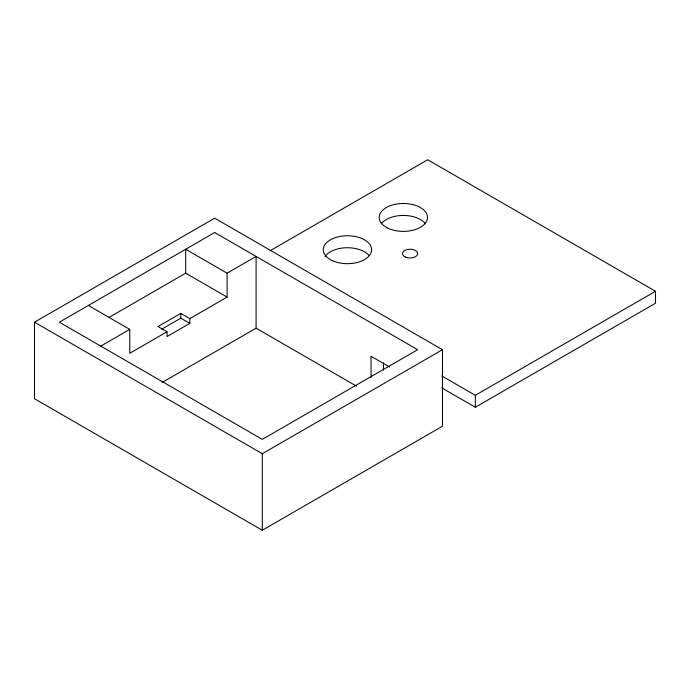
<?xml version="1.0" encoding="UTF-8"?>
<svg xmlns="http://www.w3.org/2000/svg" width="690" height="690" viewBox="0 0 690 690"><rect width="100%" height="100%" fill="white"/><g stroke="black" fill="none" stroke-linecap="round" stroke-linejoin="round"><path stroke-width="1.03" d="M34.5 322.196L214.676 218.178L442.48 349.701L442.48 426.222L262.304 530.248L34.5 398.725L34.5 322.196L262.304 453.718L442.48 349.701M108.735 317.598L185.679 273.18L227.096 297.088L227.096 273.18L185.679 249.263L185.679 273.18M100.775 346.113L129.763 329.372L129.763 353.289L167.04 331.761L167.04 336.548L189.819 323.394L189.819 318.616L227.096 297.088M227.096 273.18L256.094 256.439L256.094 328.181L356.359 386.064M269.928 250.841L427.697 159.752L655.5 291.275L655.5 303.238L475.324 407.255L441.712 387.849M189.819 318.616L180.78 313.389L158.001 326.543L167.04 331.761M161.65 329.225L180.78 318.176L189.819 323.394M162.159 382.415L256.094 328.181M441.712 375.895L475.324 395.301L655.5 291.275M389.522 366.951L371.03 356.273L371.03 377.318M88.346 305.463L129.763 329.372M475.324 395.301L475.324 407.255M383.459 362.776L383.459 370.142M262.304 453.718L262.304 530.248M180.78 313.389L180.78 318.176M381.354 223.646A24.159 13.947 0 0 1 403.529 215.453A24.159 13.947 0 0 1 425.506 223.819M325.068 256.421A24.159 13.947 0 0 1 346.527 247.745A24.159 13.947 0 0 1 369.064 255.455M214.676 232.521L59.349 322.196L262.304 439.375L417.631 349.701L214.676 232.521M405.496 257.12A7.616 4.399 0 0 0 417.648 254.162A7.616 4.399 0 0 0 407.135 249.564A7.616 4.399 0 0 0 405.496 257.12M388.03 228.226A24.159 13.947 0 0 0 427.196 219.722A24.159 13.947 0 0 0 394.853 204.387A24.159 13.947 0 0 0 388.03 228.226M334.124 261.372A24.159 13.947 0 0 0 371.565 250.573A24.159 13.947 0 0 0 336.642 237.248A24.159 13.947 0 0 0 334.124 261.372"/></g></svg>
